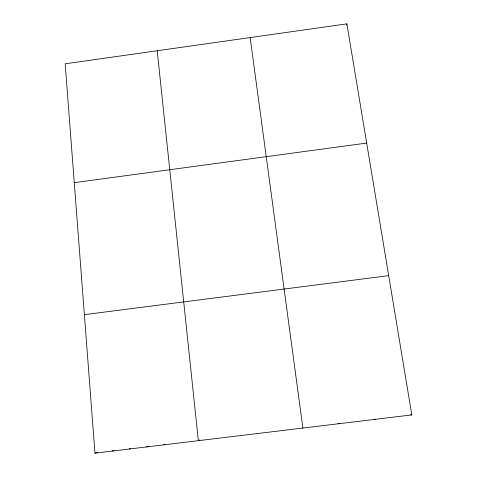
<?xml version="1.0" encoding="UTF-8"?>
<svg xmlns="http://www.w3.org/2000/svg" width="477" height="477" viewBox="0 0 477 477"><rect width="100%" height="100%" fill="white"/><g stroke="black" fill="none" stroke-linecap="round" stroke-linejoin="round"><path stroke-width="0.72" d="M346.654 25.209L346.886 23.85L65.176 63.799L94.965 453.15L411.824 414.912L346.886 23.85M199.988 439.919L198.349 440.67L157.207 50.747M163.76 444.85L164.988 444.403M146.511 446.931L148.621 446.233M129.297 449.006L130.615 448.601M112.113 451.081L113.997 450.538M94.965 453.15L97.725 452.399M74.269 182.655L366.682 143.076M84.369 314.653L388.695 275.64M410.47 414.775L411.824 414.912M374.165 419.08L375.375 419.307M338.08 423.314L339.064 423.689M250.151 37.57L302.889 428.06"/></g></svg>
